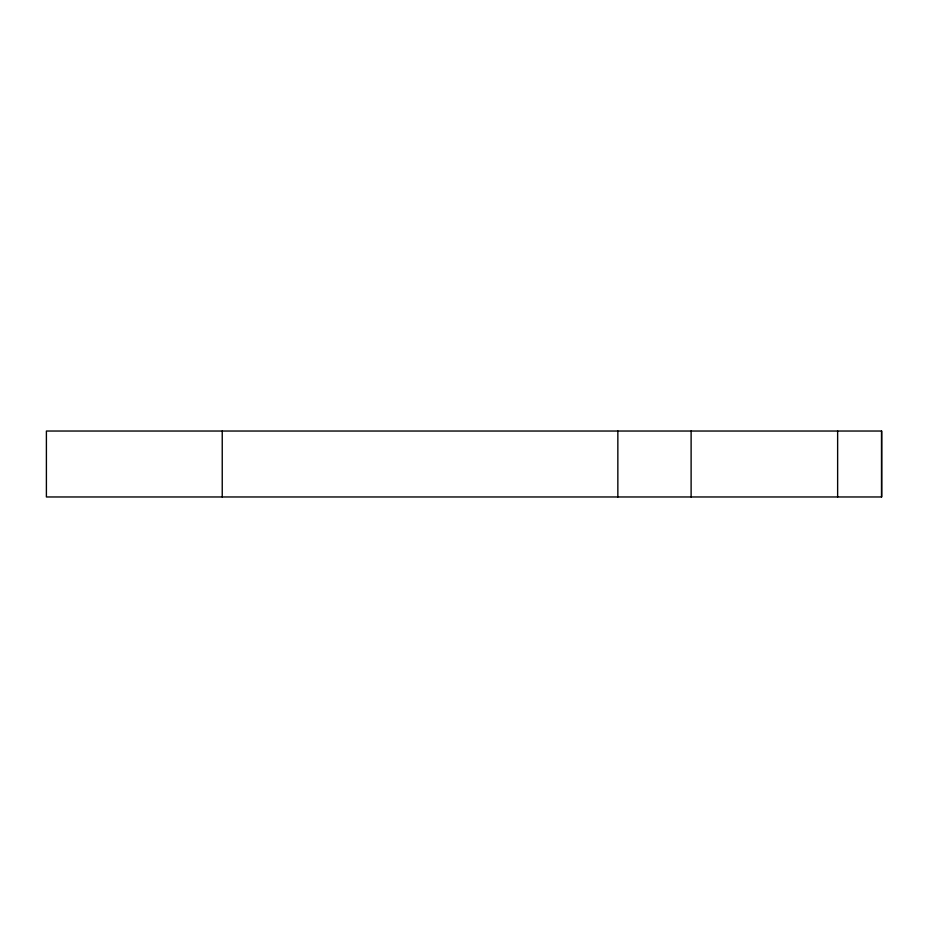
<?xml version="1.0" encoding="UTF-8"?>
<svg xmlns="http://www.w3.org/2000/svg" width="928" height="928" viewBox="0 0 928 928"><rect width="100%" height="100%" fill="white"/><g stroke="black" fill="none" stroke-linecap="round" stroke-linejoin="round"><path stroke-width="1.39" d="M222.233 496.967L222.233 431.033M617.851 496.967L617.851 431.033M691.116 496.967L691.116 431.033M837.636 496.967L837.636 431.033M881.6 496.967L881.6 431.033L46.4 431.033L46.4 496.967L881.6 496.967L881.6 431.033"/></g></svg>
